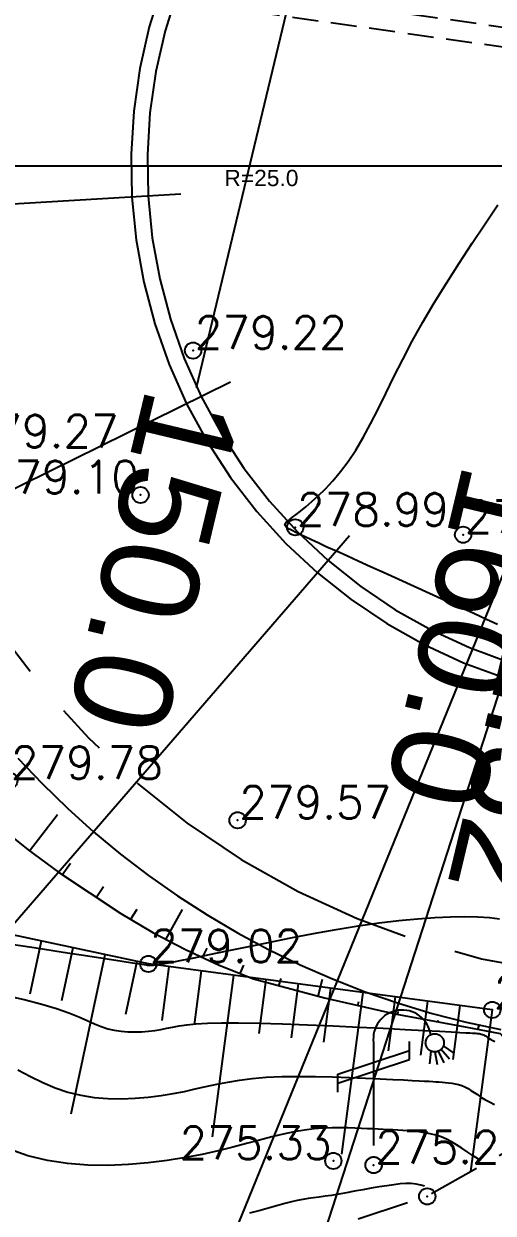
# Model space of a CAD drawing. Header units: millimetres. Extents: x 524954 to 526204, y 9523489 to 9524010.
# Drawn here: x 525181.85 to 525196.24, y 9523728.43 to 9523764.92 of the extents above; entities that cross this region are included whole.
import ezdxf
from ezdxf.enums import TextEntityAlignment as Align

# ---------------------------------------------------------------- set-up
doc = ezdxf.new("R2010")
doc.units = ezdxf.units.MM
doc.header["$PDMODE"] = 32
doc.header["$PDSIZE"] = 0.5
doc.linetypes.add('AXES2', pattern=[28.575, 19.05, -3.175, 3.175, -3.175])
doc.linetypes.add('CACHE2', pattern=[4.7625, 3.175, -1.5875])
for name, color, linetype in [('Borde_Piste', 7, 'CACHE2'), ('Caniveau', 5, 'CACHE2'), ('CN_01_00', 3, 'Continuous'), ('CN_02_00', 4, 'Continuous'), ('CN_05_00', 6, 'Continuous'), ('Haut_Talus', 30, 'Continuous'), ('Route - Axe Route de la corniche 1 - Tabulations', 7, 'Continuous'), ('Route - Axe Route de la corniche 1 - Textes - Tabulations', 5, 'Continuous'), ('Route - Giratoire 1+ - Restitution en plan - Axe', 1, 'AXES2'), ('Route - Giratoire 1+ - Restitution en plan - GEM_ACC', 7, 'Continuous'), ('Route - Giratoire 1+ - Restitution en plan - GEM_Anneau', 7, 'Continuous'), ('Route - Giratoire 1+ - Restitution en plan - GEM_MRQ', 7, 'Continuous'), ('Route - Giratoire 1+ - Restitution en plan - Talus déblais', 1, 'Continuous'), ('Route - Giratoire 1+ - Tabulations', 7, 'Continuous'), ('Route - Giratoire 1+ - Textes - Arcs', 7, 'Continuous'), ('Route - Route de la corniche de Brazzaville - Tabulations', 7, 'Continuous'), ('Réseau_Electrique', 1, 'CACHE2'), ('Talus', 2, 'Continuous'), ('TopoAlt', 3, 'Continuous'), ('TOPOJIS', 7, 'Continuous')]:
    doc.layers.add(name, color=color, linetype=linetype)
doc.styles.add('Affichages route', font='arial.ttf', dxfattribs={"height": 0.5})
doc.styles.add('Simplex 1.0', font='Simplex.shx', dxfattribs={"width": 0.99, "height": 1})

# ---------------------------------------------------------------- blocks, each defined once
blk = doc.blocks.new('TCPOINT M')
at = {"color": 0}
blk.add_point((0, 0), dxfattribs=at)
at = {"layer": 'TopoAlt', "style": 'Simplex 1.0', "width": 0.99}
blk.add_attdef('ALT', (0.15, 0.15), '', height=1, dxfattribs=at)
blk = doc.blocks.new('l014')
at = {"color": 0}
blk.add_line((0, 3.777478), (0, 0.25), dxfattribs=at)
for points in [[(-1.096503, 2.511196), (-1.096503, 2.78678), (1.096503, 3.515838), (1.096503, 3.791422)], [(2.13811, 3.655671), (2.462092, 3.43139)], [(-1.096503, 2.235612), (-1.096503, 2.511196), (1.096503, 3.240254), (1.096503, 3.515838)], [(1.751571, 3.499221), (1.711147, 3.102434)], [(1.881771, 3.470574), (1.952051, 3.086485)], [(1.982361, 3.491933), (2.1506, 3.141531)], [(2.076053, 3.555828), (2.327604, 3.258737)]]:
    blk.add_lwpolyline(points, dxfattribs=at)
for centre, radius in [((1.875, 3.75), 0.279508), ((0, 0), 0.25)]:
    blk.add_circle(centre, radius, dxfattribs=at)
blk.add_arc((0.875, 3.875), 0.883883, 8.130102, 188.130102, dxfattribs=at)
blk = doc.blocks.new('MENSURA_TALSYM_7')
at = {"layer": 'Route - Giratoire 1+ - Restitution en plan - Talus déblais'}
for p, q in [((525174.969, 9523750.969), (525175.318, 9523751.047)), ((525175.268, 9523749.755), (525175.655, 9523749.854)), ((525175.599, 9523748.551), (525176.029, 9523748.677)), ((525176.037, 9523747.381), (525177.387, 9523747.898)), ((525176.556, 9523746.244), (525177.01, 9523746.451)), ((525177.13, 9523745.134), (525177.592, 9523745.372)), ((525177.757, 9523744.053), (525178.226, 9523744.318)), ((525178.436, 9523743.004), (525179.863, 9523743.897)), ((525179.206, 9523742.021), (525179.652, 9523742.353)), ((525180.093, 9523741.141), (525180.479, 9523741.504)), ((525181.038, 9523740.324), (525181.37, 9523740.694)), ((525182.017, 9523739.546), (525182.877, 9523740.661)), ((525183.026, 9523738.809), (525183.275, 9523739.162)), ((525184.068, 9523738.118), (525184.287, 9523738.451)), ((525185.119, 9523737.442), (525185.318, 9523737.759)), ((525186.206, 9523736.827), (525186.714, 9523737.75)), ((525187.328, 9523736.276), (525187.467, 9523736.559)), ((525188.477, 9523735.784), (525188.588, 9523736.042)), ((525189.667, 9523735.408), (525189.74, 9523735.625)), ((525190.874, 9523735.082), (525191.007, 9523735.603)), ((525192.091, 9523734.798), (525192.122, 9523734.921)), ((525193.31, 9523734.524), (525193.329, 9523734.612)), ((525194.54, 9523734.297), (525194.55, 9523734.352)), ((525195.769, 9523734.07), (525195.81, 9523734.176)), ((525196.818, 9523733.524), (525196.883, 9523733.639)), ((525197.711, 9523733.116), (525197.808, 9523733.298))]:
    blk.add_line(p, q, dxfattribs=at)

msp = doc.modelspace()

# ---------------------------------------------------------------- linework, layer by layer
at = {"layer": 'Borde_Piste', "ltscale": 0.5, "flags": 128}
msp.add_lwpolyline([(525212.973, 9523742.341), (525203.898, 9523734.41), (525194.217, 9523728.943), (525187.982, 9523726.885), (525179.245, 9523725.54), (525165.092, 9523724.478), (525145.1, 9523724.771), (525125.872, 9523724.052), (525107.126, 9523723.919), (525086.665, 9523725.819), (525067.313, 9523726.621)], dxfattribs=at)
at = {"layer": 'Caniveau', "ltscale": 0.25, "flags": 128}
for points in [[(525212.523, 9523742.362), (525215.682, 9523749.328), (525216.089, 9523753.459), (525215.342, 9523755.852), (525214.458, 9523757.799), (525213.085, 9523759.336), (525209.663, 9523761.362), (525205.234, 9523762.825), (525198.525, 9523764.528), (525180.8, 9523767.044), (525180.8, 9523767.044), (525161.56, 9523766.927), (525152.174, 9523766.206), (525142.387, 9523765.292), (525123.561, 9523764.031), (525123.01, 9523764), (525096.766, 9523764.91), (525078.02, 9523767.878), (525060.334, 9523772.269), (525053.844, 9523774.11), (525040.68, 9523777.734), (525026.599, 9523781.449), (525022.238, 9523782.572), (525005.16, 9523787.075), (524971.887, 9523797.649)], [(525211.995, 9523742.614), (525215.039, 9523749.294), (525215.396, 9523753.333), (525214.887, 9523755.405), (525213.976, 9523757.187), (525212.811, 9523758.664), (525209.418, 9523760.747), (525205.065, 9523762.245), (525198.408, 9523763.935), (525180.739, 9523766.443), (525180.739, 9523766.443), (525161.591, 9523766.325), (525152.225, 9523765.605), (525142.435, 9523764.691), (525123.599, 9523763.429), (525123.017, 9523763.396), (525096.708, 9523764.308), (525077.9, 9523767.286), (525060.179, 9523771.686), (525053.682, 9523773.529), (525040.523, 9523777.152), (525026.447, 9523780.866), (525022.086, 9523781.988), (525004.992, 9523786.496), (524971.704, 9523797.075)]]:
    msp.add_lwpolyline(points, dxfattribs=at)
at = {"layer": 'CN_01_00', "flags": 128}
for points, elevation in [([(525196.37, 9523746.49), (525196.033, 9523746.645), (525195.644, 9523746.823), (525195.215, 9523747.019), (525194.758, 9523747.226), (525194.286, 9523747.441), (525193.81, 9523747.657), (525193.343, 9523747.868), (525192.897, 9523748.07), (525192.481, 9523748.259), (525192.098, 9523748.432), (525191.747, 9523748.591), (525191.429, 9523748.735), (525191.142, 9523748.866), (525190.888, 9523748.983), (525190.665, 9523749.086), (525190.474, 9523749.175), (525190.314, 9523749.252), (525190.182, 9523749.317), (525190.077, 9523749.372), (525189.995, 9523749.418), (525189.935, 9523749.457), (525189.893, 9523749.49), (525189.867, 9523749.518), (525189.855, 9523749.544), (525189.854, 9523749.568), (525189.866, 9523749.594), (525189.893, 9523749.625), (525189.938, 9523749.664), (525190.001, 9523749.715), (525190.086, 9523749.781), (525190.194, 9523749.865), (525190.328, 9523749.971), (525190.489, 9523750.101), (525190.673, 9523750.258), (525190.875, 9523750.442), (525191.093, 9523750.656), (525191.321, 9523750.902), (525191.555, 9523751.179), (525191.791, 9523751.491), (525192.024, 9523751.839), (525192.252, 9523752.223), (525192.478, 9523752.643), (525192.707, 9523753.095), (525192.945, 9523753.577), (525193.196, 9523754.087), (525193.465, 9523754.623), (525193.757, 9523755.181), (525194.078, 9523755.761), (525194.43, 9523756.358), (525194.807, 9523756.966), (525195.199, 9523757.578), (525195.597, 9523758.187), (525195.993, 9523758.785), (525196.378, 9523759.365)], 279), ([(525181.186, 9523736.724), (525182.161, 9523736.576), (525183.049, 9523736.44), (525183.807, 9523736.324), (525184.407, 9523736.232), (525184.858, 9523736.162), (525185.183, 9523736.112), (525185.401, 9523736.077), (525185.535, 9523736.055), (525185.606, 9523736.044), (525185.634, 9523736.038), (525185.642, 9523736.036), (525185.646, 9523736.035), (525185.65, 9523736.035), (525185.654, 9523736.034), (525185.658, 9523736.034), (525185.662, 9523736.035), (525185.666, 9523736.035), (525185.67, 9523736.035), (525185.674, 9523736.036), (525185.677, 9523736.037), (525185.681, 9523736.037), (525185.686, 9523736.038), (525185.693, 9523736.038), (525185.703, 9523736.039), (525185.716, 9523736.039), (525185.732, 9523736.039), (525185.753, 9523736.038), (525185.782, 9523736.038), (525185.826, 9523736.04), (525185.899, 9523736.047), (525186.01, 9523736.062), (525186.172, 9523736.089), (525186.394, 9523736.129), (525186.689, 9523736.186), (525187.068, 9523736.263), (525187.537, 9523736.361), (525188.084, 9523736.476), (525188.694, 9523736.603), (525189.349, 9523736.737), (525190.034, 9523736.873), (525190.732, 9523737.006), (525191.427, 9523737.13), (525192.103, 9523737.24), (525192.745, 9523737.333), (525193.35, 9523737.407), (525193.917, 9523737.463), (525194.444, 9523737.503), (525194.929, 9523737.525), (525195.371, 9523737.532), (525195.77, 9523737.523), (525196.122, 9523737.499), (525196.429, 9523737.462)], 279), ([(525181.667, 9523732.822), (525182.052, 9523732.621), (525182.43, 9523732.435), (525182.809, 9523732.273), (525183.196, 9523732.14), (525183.597, 9523732.044), (525184.008, 9523731.981), (525184.426, 9523731.948), (525184.844, 9523731.941), (525185.259, 9523731.956), (525185.663, 9523731.991), (525186.054, 9523732.039), (525186.424, 9523732.099), (525186.772, 9523732.166), (525187.105, 9523732.238), (525187.431, 9523732.311), (525187.76, 9523732.383), (525188.1, 9523732.45), (525188.461, 9523732.51), (525188.852, 9523732.56), (525189.281, 9523732.596), (525189.755, 9523732.618), (525190.261, 9523732.626), (525190.786, 9523732.623), (525191.314, 9523732.612), (525191.831, 9523732.594), (525192.321, 9523732.573), (525192.77, 9523732.551), (525193.162, 9523732.531), (525193.488, 9523732.514), (525193.753, 9523732.5), (525193.965, 9523732.489), (525194.134, 9523732.48), (525194.27, 9523732.473), (525194.383, 9523732.467), (525194.481, 9523732.462), (525194.574, 9523732.456), (525194.669, 9523732.45), (525194.769, 9523732.442), (525194.87, 9523732.431), (525194.972, 9523732.416), (525195.075, 9523732.397), (525195.177, 9523732.372), (525195.276, 9523732.34), (525195.373, 9523732.3), (525195.466, 9523732.251), (525195.557, 9523732.195), (525195.652, 9523732.132), (525195.752, 9523732.064), (525195.861, 9523731.991), (525195.983, 9523731.916), (525196.121, 9523731.839), (525196.278, 9523731.762)], 277)]:
    msp.add_lwpolyline(points, dxfattribs=dict(at, elevation=elevation))
at = {"layer": 'CN_02_00', "flags": 128}
for points, elevation in [([(525181.208, 9523735.13), (525181.854, 9523734.984), (525182.399, 9523734.841), (525182.851, 9523734.703), (525183.225, 9523734.572), (525183.534, 9523734.45), (525183.794, 9523734.338), (525184.018, 9523734.239), (525184.222, 9523734.155), (525184.419, 9523734.088), (525184.621, 9523734.04), (525184.829, 9523734.008), (525185.04, 9523733.991), (525185.251, 9523733.988), (525185.46, 9523733.996), (525185.665, 9523734.013), (525185.862, 9523734.037), (525186.049, 9523734.068), (525186.227, 9523734.101), (525186.407, 9523734.137), (525186.607, 9523734.172), (525186.841, 9523734.204), (525187.124, 9523734.232), (525187.474, 9523734.254), (525187.904, 9523734.266), (525188.43, 9523734.268), (525189.062, 9523734.258), (525189.776, 9523734.237), (525190.542, 9523734.208), (525191.332, 9523734.174), (525192.115, 9523734.137), (525192.862, 9523734.1), (525193.542, 9523734.064), (525194.127, 9523734.033), (525194.594, 9523734.008), (525194.951, 9523733.988), (525195.214, 9523733.974), (525195.399, 9523733.965), (525195.522, 9523733.958), (525195.599, 9523733.954), (525195.646, 9523733.951), (525195.678, 9523733.949), (525195.709, 9523733.947), (525195.742, 9523733.945), (525195.775, 9523733.941), (525195.808, 9523733.936), (525195.841, 9523733.93), (525195.874, 9523733.922), (525195.906, 9523733.912), (525195.938, 9523733.899), (525195.968, 9523733.883), (525195.998, 9523733.865), (525196.028, 9523733.844), (525196.061, 9523733.822), (525196.096, 9523733.799), (525196.136, 9523733.774), (525196.18, 9523733.749), (525196.231, 9523733.724), (525196.289, 9523733.7)], 278), ([(525195.792, 9523730.082), (525195.627, 9523730.184), (525195.443, 9523730.305), (525195.276, 9523730.42), (525195.117, 9523730.525), (525194.963, 9523730.619), (525194.808, 9523730.701), (525194.646, 9523730.768), (525194.479, 9523730.822), (525194.309, 9523730.864), (525194.137, 9523730.896), (525193.965, 9523730.921), (525193.795, 9523730.939), (525193.629, 9523730.952), (525193.469, 9523730.963), (525193.315, 9523730.972), (525193.166, 9523730.981), (525193.018, 9523730.988), (525192.869, 9523730.996), (525192.715, 9523731.004), (525192.554, 9523731.011), (525192.383, 9523731.02), (525192.198, 9523731.029), (525191.997, 9523731.039), (525191.78, 9523731.047), (525191.546, 9523731.051), (525191.296, 9523731.049), (525191.03, 9523731.038), (525190.747, 9523731.015), (525190.448, 9523730.978), (525190.132, 9523730.925), (525189.8, 9523730.853), (525189.449, 9523730.766), (525189.076, 9523730.668), (525188.679, 9523730.561), (525188.256, 9523730.45), (525187.803, 9523730.339), (525187.318, 9523730.232), (525186.799, 9523730.131), (525186.245, 9523730.041), (525185.662, 9523729.968), (525185.057, 9523729.917), (525184.438, 9523729.894), (525183.812, 9523729.905), (525183.188, 9523729.954), (525182.572, 9523730.048), (525181.973, 9523730.192), (525181.396, 9523730.39)], 276)]:
    msp.add_lwpolyline(points, dxfattribs=dict(at, elevation=elevation))
at = {"layer": 'CN_05_00', "elevation": 275, "flags": 128}
msp.add_lwpolyline([(525194.127, 9523729.252), (525194.018, 9523729.289), (525193.876, 9523729.319), (525193.726, 9523729.334), (525193.564, 9523729.335), (525193.388, 9523729.323), (525193.192, 9523729.301), (525192.975, 9523729.27), (525192.739, 9523729.232), (525192.493, 9523729.19), (525192.24, 9523729.144), (525191.987, 9523729.098), (525191.739, 9523729.053), (525191.502, 9523729.011), (525191.283, 9523728.975), (525191.084, 9523728.945), (525190.902, 9523728.92), (525190.732, 9523728.897), (525190.567, 9523728.873), (525190.402, 9523728.847), (525190.232, 9523728.816), (525190.05, 9523728.777), (525189.852, 9523728.727), (525189.631, 9523728.666), (525189.38, 9523728.594), (525189.093, 9523728.513), (525188.764, 9523728.426)], dxfattribs=at)
at = {"layer": 'Haut_Talus', "flags": 128}
msp.add_lwpolyline([(525196.209, 9523734.666), (525185.666, 9523736.075), (525174.732, 9523738.405), (525167.266, 9523739.353), (525162.456, 9523738.862), (525160.617, 9523739.586), (525160.617, 9523739.586), (525148.449, 9523742.953), (525140.268, 9523745.585), (525128.783, 9523751.058), (525115.061, 9523754.312), (525099.667, 9523759.924), (525089.678, 9523759.911), (525072.881, 9523765.307), (525051.318, 9523770.478), (525037.439, 9523773.912), (525026.483, 9523776.419), (525009.07, 9523781.626), (524998.873, 9523783.305), (524985.831, 9523787.803), (524969.54, 9523790.743)], dxfattribs=at)
at = {"layer": 'Route - Axe Route de la corniche 1 - Tabulations'}
msp.add_line((525191.783, 9523773.199), (525187.135, 9523753.747), dxfattribs=at)
at = {"layer": 'Route - Giratoire 1+ - Restitution en plan - Axe', "ltscale": 0.5, "flags": 128}
msp.add_lwpolyline([(525226.632, 9523760.564), (525226.552, 9523762.562), (525226.313, 9523764.547), (525225.916, 9523766.506), (525225.363, 9523768.428), (525224.659, 9523770.299), (525223.807, 9523772.108), (525222.814, 9523773.843), (525221.685, 9523775.494), (525220.428, 9523777.048), (525219.05, 9523778.498), (525217.561, 9523779.832), (525215.97, 9523781.044), (525214.288, 9523782.124), (525212.524, 9523783.066), (525210.691, 9523783.865), (525208.8, 9523784.514), (525206.863, 9523785.01), (525204.893, 9523785.35), (525202.902, 9523785.532), (525200.902, 9523785.553), (525198.908, 9523785.415), (525196.93, 9523785.118), (525194.983, 9523784.663), (525193.079, 9523784.055), (525191.229, 9523783.296), (525189.445, 9523782.392), (525187.74, 9523781.348), (525186.123, 9523780.172), (525184.606, 9523778.87), (525183.198, 9523777.45), (525181.907, 9523775.923), (525180.743, 9523774.298), (525179.712, 9523772.584), (525178.821, 9523770.794), (525178.077, 9523768.939), (525177.483, 9523767.029), (525177.043, 9523765.079), (525176.761, 9523763.099), (525176.638, 9523761.104), (525176.675, 9523759.104), (525176.871, 9523757.115), (525177.226, 9523755.147), (525177.737, 9523753.214), (525178.401, 9523751.328), (525179.213, 9523749.501), (525180.169, 9523747.745), (525181.262, 9523746.07), (525182.486, 9523744.489), (525183.832, 9523743.01), (525185.291, 9523741.644), (525186.856, 9523740.398), (525188.514, 9523739.282), (525190.257, 9523738.302), (525192.072, 9523737.464), (525193.949, 9523736.774), (525195.875, 9523736.236), (525197.837, 9523735.854), (525199.824, 9523735.629), (525201.823, 9523735.565), (525203.82, 9523735.66), (525205.803, 9523735.914), (525207.76, 9523736.326), (525209.677, 9523736.893), (525211.543, 9523737.612), (525213.345, 9523738.477), (525215.073, 9523739.484), (525216.714, 9523740.626), (525218.26, 9523741.895), (525219.698, 9523743.283), (525221.022, 9523744.782), (525222.221, 9523746.382), (525223.288, 9523748.073), (525224.217, 9523749.843), (525225.002, 9523751.683), (525225.637, 9523753.578), (525226.118, 9523755.519), (525226.382, 9523757.035), (525226.552, 9523758.563), (525226.632, 9523760.561)], dxfattribs=at)
at = {"layer": 'Route - Giratoire 1+ - Restitution en plan - GEM_ACC', "flags": 128}
msp.add_lwpolyline([(525181.665, 9523742.39), (525182.407, 9523741.606), (525183.181, 9523740.852), (525183.984, 9523740.13), (525184.815, 9523739.441), (525185.673, 9523738.785), (525186.557, 9523738.164), (525187.465, 9523737.579), (525188.395, 9523737.031), (525189.347, 9523736.521), (525190.318, 9523736.049), (525191.308, 9523735.616), (525192.314, 9523735.223), (525193.334, 9523734.871), (525194.368, 9523734.559), (525195.414, 9523734.29), (525196.47, 9523734.062)], dxfattribs=at)
at = {"layer": 'Route - Giratoire 1+ - Restitution en plan - GEM_Anneau', "flags": 128}
msp.add_lwpolyline([(525186.086, 9523766.091), (525185.694, 9523764.831), (525185.404, 9523763.544), (525185.217, 9523762.237), (525185.136, 9523760.92), (525185.161, 9523759.601), (525185.29, 9523758.287), (525185.524, 9523756.989), (525185.862, 9523755.713), (525186.3, 9523754.468), (525186.836, 9523753.262), (525187.467, 9523752.103), (525188.188, 9523750.998), (525188.996, 9523749.954), (525189.884, 9523748.978), (525190.847, 9523748.077), (525191.88, 9523747.255), (525192.974, 9523746.518), (525194.125, 9523745.871), (525195.323, 9523745.318), (525196.561, 9523744.862)], dxfattribs=at)
at = {"layer": 'Route - Giratoire 1+ - Restitution en plan - GEM_MRQ', "flags": 128}
msp.add_lwpolyline([(525186.557, 9523765.924), (525186.177, 9523764.702), (525185.895, 9523763.453), (525185.715, 9523762.187), (525185.636, 9523760.909), (525185.66, 9523759.63), (525185.785, 9523758.356), (525186.012, 9523757.097), (525186.339, 9523755.86), (525186.764, 9523754.653), (525187.284, 9523753.484), (525187.896, 9523752.36), (525188.596, 9523751.288), (525189.379, 9523750.276), (525190.24, 9523749.329), (525191.174, 9523748.455), (525192.175, 9523747.658), (525193.237, 9523746.943), (525194.352, 9523746.316), (525195.514, 9523745.78), (525196.715, 9523745.338)], dxfattribs=at)
at = {"layer": 'Route - Giratoire 1+ - Restitution en plan - Talus déblais', "flags": 128}
msp.add_lwpolyline([(525181.076, 9523740.292), (525181.982, 9523739.572), (525182.91, 9523738.886), (525184.82, 9523737.62), (525185.799, 9523737.038), (525186.809, 9523736.515), (525187.838, 9523736.041), (525188.886, 9523735.619), (525191.065, 9523735.03), (525193.227, 9523734.54), (525195.379, 9523734.142), (525196.447, 9523733.943), (525197.382, 9523732.888), (525198.604, 9523733.734)], dxfattribs=at)
at = {"layer": 'Route - Giratoire 1+ - Tabulations'}
for p, q in [((525186.658, 9523759.688), (525166.692, 9523758.521)), ((525188.181, 9523753.926), (525170.246, 9523745.076)), ((525191.828, 9523749.212), (525178.755, 9523734.076)), ((525197.022, 9523746.29), (525190.876, 9523727.258))]:
    msp.add_line(p, q, dxfattribs=at)
at = {"layer": 'Route - Giratoire 1+ - Textes - Arcs'}
msp.add_line((525176.632, 9523760.565), (525201.632, 9523760.564), dxfattribs=at)
at = {"layer": 'Route - Route de la corniche de Brazzaville - Tabulations'}
msp.add_line((525205.402, 9523769.826), (525182.783, 9523714.253), dxfattribs=at)
at = {"layer": 'Talus'}
for p, q in [((525182.376, 9523736.776), (525182.029, 9523735.146)), ((525183.354, 9523736.568), (525183.007, 9523734.938)), ((525184.332, 9523736.359), (525183.291, 9523731.469)), ((525185.31, 9523736.151), (525184.963, 9523734.521)), ((525186.297, 9523735.991), (525186.076, 9523734.339)), ((525187.288, 9523735.859), (525187.067, 9523734.207)), ((525188.279, 9523735.726), (525187.617, 9523730.77)), ((525189.27, 9523735.594), (525189.05, 9523733.942)), ((525190.262, 9523735.461), (525190.041, 9523733.809)), ((525191.253, 9523735.329), (525191.032, 9523733.677)), ((525192.244, 9523735.196), (525191.582, 9523730.24)), ((525193.235, 9523735.064), (525193.014, 9523733.412)), ((525194.226, 9523734.931), (525194.006, 9523733.279)), ((525195.218, 9523734.799), (525194.997, 9523733.147)), ((525196.209, 9523734.666), (525195.546, 9523729.71))]:
    msp.add_line(p, q, dxfattribs=at)

# ---------------------------------------------------------------- block references
at = {"layer": 'Route - Giratoire 1+ - Restitution en plan - Talus déblais'}
msp.add_blockref('MENSURA_TALSYM_7', (0, 0), dxfattribs=at)
at = {"layer": 'Réseau_Electrique'}
msp.add_blockref('l014', (525192.571, 9523729.903), dxfattribs=at)
at = {"layer": 'TOPOJIS'}
ref = msp.add_blockref('TCPOINT M', (525187.037, 9523754.895, 279.22), dxfattribs=at)
ref.add_attrib('ALT', '279.22', (525187.087, 9523754.945, 279.22), dxfattribs={"layer": 'TopoAlt', "height": 1, "style": 'Simplex 1.0', "width": 0.99})
ref = msp.add_blockref('TCPOINT M', (525180.042, 9523751.872, 279.27), dxfattribs=at)
ref.add_attrib('ALT', '279.27', (525180.092, 9523751.922, 279.27), dxfattribs={"layer": 'TopoAlt', "height": 1, "style": 'Simplex 1.0', "width": 0.99})
ref = msp.add_blockref('TCPOINT M', (525185.426, 9523750.463, 279.1), dxfattribs=at)
ref.add_attrib('ALT', '279.10', dxfattribs={"layer": 'TopoAlt', "height": 1, "style": 'Simplex 1.0', "width": 0.99}).set_placement((525185.376, 9523750.513, 279.1), align=Align.RIGHT)
ref = msp.add_blockref('TCPOINT M', (525190.17, 9523749.47, 278.99), dxfattribs=at)
ref.add_attrib('ALT', '278.99', (525190.22, 9523749.52, 278.99), dxfattribs={"layer": 'TopoAlt', "height": 1, "style": 'Simplex 1.0', "width": 0.99})
ref = msp.add_blockref('TCPOINT M', (525195.317, 9523749.243, 278.86), dxfattribs=at)
ref.add_attrib('ALT', '278.86', (525195.367, 9523749.293, 278.86), dxfattribs={"layer": 'TopoAlt', "height": 1, "style": 'Simplex 1.0', "width": 0.99})
ref = msp.add_blockref('TCPOINT M', (525181.4, 9523741.701, 279.78), dxfattribs=at)
ref.add_attrib('ALT', '279.78', (525181.45, 9523741.751, 279.78), dxfattribs={"layer": 'TopoAlt', "height": 1, "style": 'Simplex 1.0', "width": 0.99})
ref = msp.add_blockref('TCPOINT M', (525188.401, 9523740.484, 279.57), dxfattribs=at)
ref.add_attrib('ALT', '279.57', (525188.451, 9523740.534, 279.57), dxfattribs={"layer": 'TopoAlt', "height": 1, "style": 'Simplex 1.0', "width": 0.99})
ref = msp.add_blockref('TCPOINT M', (525185.666, 9523736.075, 279.02), dxfattribs=at)
ref.add_attrib('ALT', '279.02', (525185.716, 9523736.125, 279.02), dxfattribs={"layer": 'TopoAlt', "height": 1, "style": 'Simplex 1.0', "width": 0.99})
ref = msp.add_blockref('TCPOINT M', (525196.209, 9523734.666, 278.48), dxfattribs=at)
ref.add_attrib('ALT', '278.48', (525196.259, 9523734.716, 278.48), dxfattribs={"layer": 'TopoAlt', "height": 1, "style": 'Simplex 1.0', "width": 0.99})
ref = msp.add_blockref('TCPOINT M', (525191.337, 9523730.032, 275.33), dxfattribs=at)
ref.add_attrib('ALT', '275.33', dxfattribs={"layer": 'TopoAlt', "height": 1, "style": 'Simplex 1.0', "width": 0.99}).set_placement((525191.287, 9523730.082, 275.33), align=Align.RIGHT)
ref = msp.add_blockref('TCPOINT M', (525192.571, 9523729.903, 275.28), dxfattribs=at)
ref.add_attrib('ALT', '275.28', (525192.621, 9523729.953, 275.28), dxfattribs={"layer": 'TopoAlt', "height": 1, "style": 'Simplex 1.0', "width": 0.99})
msp.add_blockref('TCPOINT M', (525194.217, 9523728.943, 274.75), dxfattribs=at)

# ---------------------------------------------------------------- texts
at = {"layer": 'Route - Axe Route de la corniche 1 - Textes - Tabulations', "style": 'Affichages route'}
for s, p in [('150.0', (525187.076, 9523753.504)), ('160.0', (525196.803, 9523751.179)), ('162.52', (525199.25, 9523750.595))]:
    msp.add_text(s, height=3, rotation=256.5597, dxfattribs=at).set_placement(p, align=Align.MIDDLE_LEFT)
at = {"layer": 'Route - Giratoire 1+ - Textes - Arcs', "style": 'Affichages route'}
msp.add_text('R=25.0', height=0.5, rotation=359.9971, dxfattribs=at).set_placement((525189.132, 9523760.439), align=Align.TOP_CENTER)

doc.saveas('drawing.dxf')
